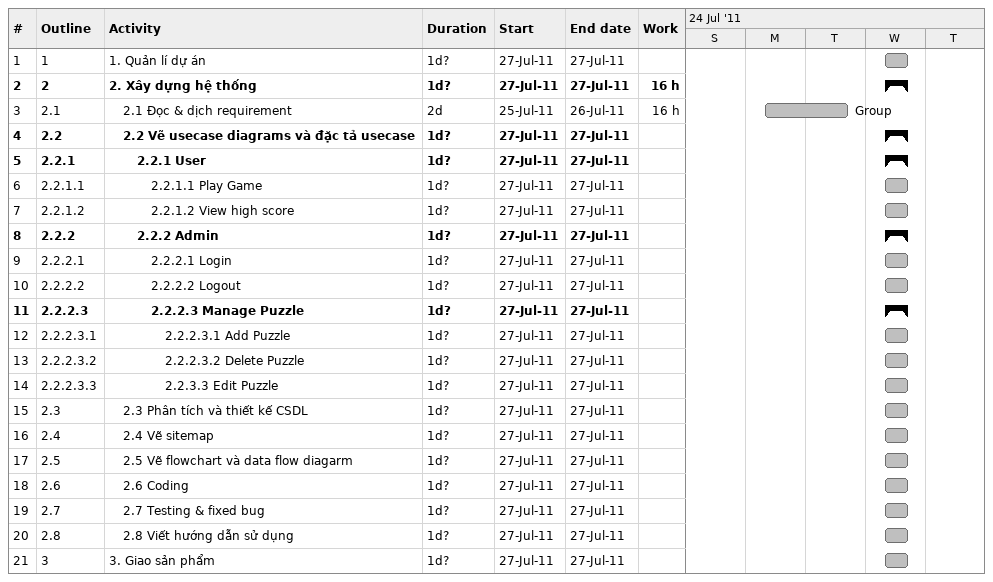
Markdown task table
| ID | WBS | Task | Duration | Start | Finish | Resources | Work (h) |
|---|---|---|---|---|---|---|---|
| 1 | 1 | 1. Quản lí dự án | 1d? | 2011-07-27 | 2011-07-27 |  |  |
| 2 | 2 | **2. Xây dựng hệ thống** | 1d? | 2011-07-27 | 2011-07-27 |  | 16 |
| 3 | 2.1 | 2.1 Đọc & dịch requirement | 2d | 2011-07-25 | 2011-07-26 | Group | 16 |
| 4 | 2.2 | **2.2 Vẽ usecase diagrams và đặc tả usecase** | 1d? | 2011-07-27 | 2011-07-27 |  |  |
| 5 | 2.2.1 | **2.2.1 User** | 1d? | 2011-07-27 | 2011-07-27 |  |  |
| 6 | 2.2.1.1 | 2.2.1.1 Play Game | 1d? | 2011-07-27 | 2011-07-27 |  |  |
| 7 | 2.2.1.2 | 2.2.1.2 View high score | 1d? | 2011-07-27 | 2011-07-27 |  |  |
| 8 | 2.2.2 | **2.2.2 Admin** | 1d? | 2011-07-27 | 2011-07-27 |  |  |
| 9 | 2.2.2.1 | 2.2.2.1 Login | 1d? | 2011-07-27 | 2011-07-27 |  |  |
| 10 | 2.2.2.2 | 2.2.2.2 Logout | 1d? | 2011-07-27 | 2011-07-27 |  |  |
| 11 | 2.2.2.3 | **2.2.2.3 Manage Puzzle** | 1d? | 2011-07-27 | 2011-07-27 |  |  |
| 12 | 2.2.2.3.1 | 2.2.2.3.1 Add Puzzle | 1d? | 2011-07-27 | 2011-07-27 |  |  |
| 13 | 2.2.2.3.2 | 2.2.2.3.2 Delete Puzzle | 1d? | 2011-07-27 | 2011-07-27 |  |  |
| 14 | 2.2.2.3.3 | 2.2.3.3 Edit Puzzle | 1d? | 2011-07-27 | 2011-07-27 |  |  |
| 15 | 2.3 | 2.3 Phân tích và thiết kế CSDL | 1d? | 2011-07-27 | 2011-07-27 |  |  |
| 16 | 2.4 | 2.4 Vẽ sitemap | 1d? | 2011-07-27 | 2011-07-27 |  |  |
| 17 | 2.5 | 2.5 Vẽ flowchart và data flow diagarm | 1d? | 2011-07-27 | 2011-07-27 |  |  |
| 18 | 2.6 | 2.6 Coding | 1d? | 2011-07-27 | 2011-07-27 |  |  |
| 19 | 2.7 | 2.7 Testing & fixed bug | 1d? | 2011-07-27 | 2011-07-27 |  |  |
| 20 | 2.8 | 2.8 Viết hướng dẫn sử dụng | 1d? | 2011-07-27 | 2011-07-27 |  |  |
| 21 | 3 | 3. Giao sản phẩm | 1d? | 2011-07-27 | 2011-07-27 |  |  |
